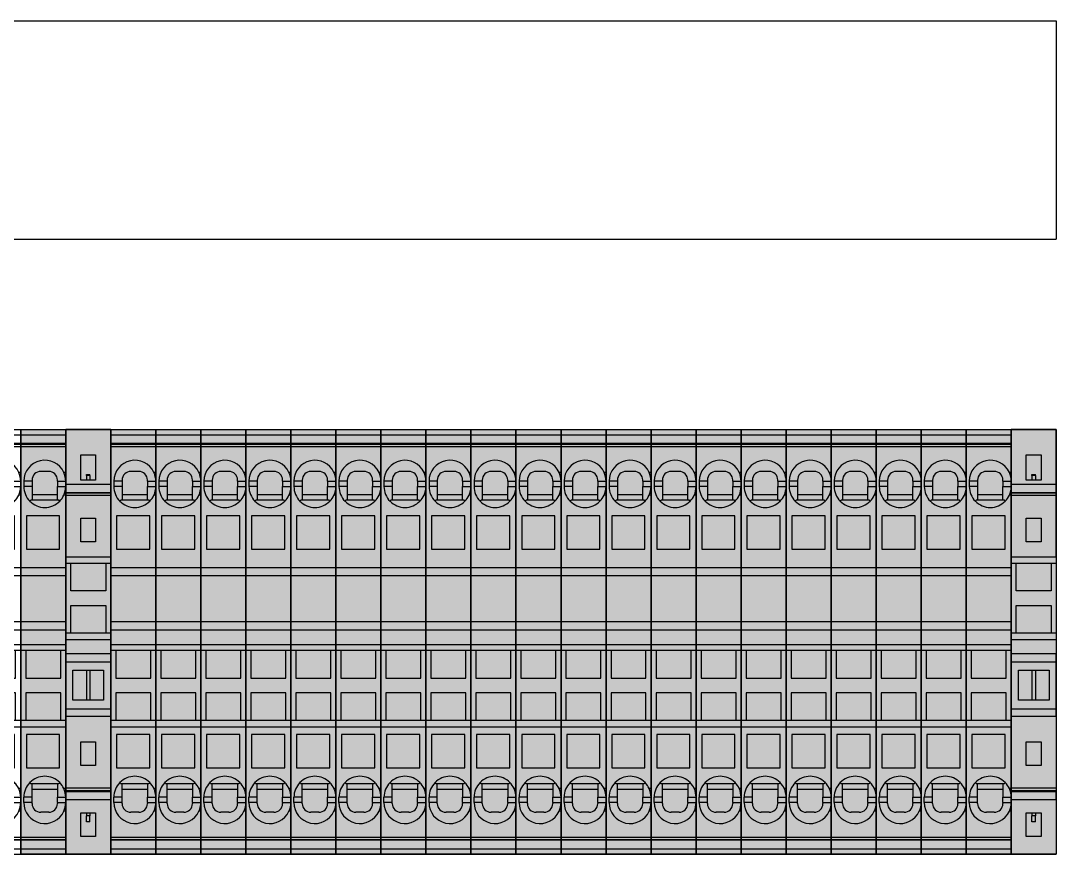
# Model space of a CAD drawing. Extents: x -20 to 2016, y -5898 to 916.
# Drawn here: x 896.3 to 1014.7, y -80.3 to 15.1 of the extents above; entities that cross this region are included whole.
import ezdxf

# ---------------------------------------------------------------- set-up
doc = ezdxf.new("R2010")
doc.units = 0
doc.layers.add('SYMS', color=7, linetype='Continuous')

# ---------------------------------------------------------------- blocks, each defined once
blk = doc.blocks.new('ST_2_5-select__2', base_point=(-161.48, 74.58))
at = {"color": 7, "linetype": 'Continuous'}
for p, q in [((-161.48, 79.73), (-161.48, 74.58)), ((-160.84, 79.73), (-161.48, 79.73)), ((-160.84, 79.73), (-160.84, 74.58)), ((-159.88, 79.73), (-160.84, 79.73)), ((-159.88, 74.58), (-159.88, 79.73)), ((-159.78, 79.73), (-159.88, 79.73)), ((-159.78, 79.73), (-159.78, 74.58)), ((-159.52, 79.73), (-159.78, 79.73)), ((-159.52, 79.73), (-159.52, 74.58)), ((-146.9, 79.73), (-159.52, 79.73)), ((-155.56, 79.38), (-154.96, 79.38)), ((-146.9, 79.73), (-146.9, 74.58)), ((-146.18, 79.73), (-146.9, 79.73)), ((-138.18, 79.73), (-146.18, 79.73)), ((-146.18, 79.16), (-146.18, 79.73)), ((-137.47, 79.73), (-138.18, 79.73)), ((-138.18, 79.16), (-138.18, 79.73)), ((-137.47, 79.73), (-137.47, 74.58)), ((-135.79, 79.73), (-137.47, 79.73)), ((-135.79, 79.73), (-135.79, 74.58)), ((-134.87, 79.73), (-135.79, 79.73)), ((-134.87, 79.73), (-134.87, 74.58)), ((-129.6, 79.73), (-134.87, 79.73)), ((-129.6, 79.73), (-129.6, 74.58)), ((-128.67, 79.73), (-129.6, 79.73)), ((-128.67, 79.73), (-128.67, 74.58)), ((-114.84, 79.73), (-128.67, 79.73)), ((-118.81, 79.38), (-119.41, 79.38)), ((-114.84, 79.73), (-114.84, 74.58)), ((-114.59, 79.73), (-114.84, 79.73)), ((-114.59, 79.73), (-114.59, 74.58)), ((-114.49, 79.73), (-114.59, 79.73)), ((-114.49, 74.58), (-114.49, 79.73)), ((-113.52, 79.73), (-114.49, 79.73)), ((-113.52, 79.73), (-113.52, 74.58)), ((-112.88, 79.73), (-113.52, 79.73)), ((-112.88, 79.73), (-112.88, 74.58)), ((-155.68, 78.43), (-155.56, 78.43)), ((-155.56, 78.43), (-154.96, 78.43)), ((-154.96, 78.43), (-154.03, 78.43)), ((-154.03, 78.43), (-154.03, 75.53)), ((-154.03, 78.43), (-153.41, 78.43)), ((-153.41, 78.43), (-153.41, 78.58)), ((-153.41, 75.53), (-153.41, 78.43)), ((-151.58, 79.08), (-151.58, 75.28)), ((-147.78, 79.08), (-151.58, 79.08)), ((-147.78, 75.28), (-147.78, 79.08)), ((-146.18, 75.16), (-146.18, 79.16)), ((-143.03, 79.16), (-146.18, 79.16)), ((-143.03, 75.16), (-143.03, 79.16)), ((-141.33, 79.16), (-141.33, 75.16)), ((-138.18, 79.16), (-141.33, 79.16)), ((-138.18, 75.16), (-138.18, 79.16)), ((-122.78, 79.08), (-126.58, 79.08)), ((-126.58, 79.08), (-126.58, 75.28)), ((-122.78, 75.28), (-122.78, 79.08)), ((-120.96, 78.43), (-120.96, 78.58)), ((-120.96, 75.53), (-120.96, 78.43)), ((-120.33, 78.43), (-120.96, 78.43)), ((-120.33, 78.43), (-120.33, 75.53)), ((-119.41, 78.43), (-120.33, 78.43)), ((-118.81, 78.43), (-119.41, 78.43)), ((-118.68, 78.43), (-118.81, 78.43)), ((-156.68, 76.53), (-156.68, 77.43)), ((-117.68, 76.53), (-117.68, 77.43)), ((-156.56, 74.58), (-156.56, 74.8)), ((-155.56, 75.53), (-155.68, 75.53)), ((-155.56, 75.53), (-154.96, 75.53)), ((-154.03, 75.53), (-154.96, 75.53)), ((-153.41, 75.53), (-154.03, 75.53)), ((-153.96, 74.58), (-153.96, 74.8)), ((-153.41, 75.38), (-153.41, 75.53)), ((-151.58, 75.28), (-147.78, 75.28)), ((-146.18, 74.58), (-146.18, 75.16)), ((-146.18, 75.16), (-143.03, 75.16)), ((-141.33, 75.16), (-138.18, 75.16)), ((-138.18, 74.58), (-138.18, 75.16)), ((-126.58, 75.28), (-122.78, 75.28)), ((-120.96, 75.38), (-120.96, 75.53)), ((-120.96, 75.53), (-120.33, 75.53)), ((-120.41, 74.58), (-120.41, 74.8)), ((-120.33, 75.53), (-119.41, 75.53)), ((-118.81, 75.53), (-119.41, 75.53)), ((-118.81, 75.53), (-118.68, 75.53)), ((-117.81, 74.58), (-117.81, 74.8)), ((-160.84, 74.58), (-161.48, 74.58)), ((-159.88, 74.58), (-160.84, 74.58)), ((-159.88, 74.58), (-159.78, 74.58)), ((-159.78, 74.58), (-159.52, 74.58)), ((-156.56, 74.58), (-159.52, 74.58)), ((-156.56, 74.58), (-155.56, 74.58)), ((-154.96, 74.58), (-155.56, 74.58)), ((-154.96, 74.58), (-153.96, 74.58)), ((-146.9, 74.58), (-153.96, 74.58)), ((-146.18, 74.58), (-146.9, 74.58)), ((-138.18, 74.58), (-146.18, 74.58)), ((-137.47, 74.58), (-138.18, 74.58)), ((-135.79, 74.58), (-137.47, 74.58)), ((-135.79, 74.58), (-134.87, 74.58)), ((-129.6, 74.58), (-134.87, 74.58)), ((-129.6, 74.58), (-128.67, 74.58)), ((-128.67, 74.58), (-120.41, 74.58)), ((-120.41, 74.58), (-119.41, 74.58)), ((-119.41, 74.58), (-118.81, 74.58)), ((-117.81, 74.58), (-118.81, 74.58)), ((-117.81, 74.58), (-114.84, 74.58)), ((-114.59, 74.58), (-114.84, 74.58)), ((-114.49, 74.58), (-114.59, 74.58)), ((-113.52, 74.58), (-114.49, 74.58)), ((-113.52, 74.58), (-112.88, 74.58))]:
    blk.add_line(p, q, dxfattribs=at)
at = {"color": 2, "linetype": 'Continuous'}
for p, q in [((-155.56, 78.43), (-155.56, 79.38)), ((-154.96, 78.43), (-154.96, 79.38)), ((-119.41, 78.43), (-119.41, 79.38)), ((-118.81, 78.43), (-118.81, 79.38)), ((-155.56, 75.53), (-155.56, 74.58)), ((-154.96, 75.53), (-154.96, 74.58)), ((-119.41, 75.53), (-119.41, 74.58)), ((-118.81, 75.53), (-118.81, 74.58))]:
    blk.add_line(p, q, dxfattribs=at)
at = {"color": 7, "linetype": 'Continuous'}
for centre, radius, start, end in [((-155.56, 76.98), 2.4, 90, 245.3757), ((-154.96, 76.98), 2.4, 45.3088, 90), ((-119.41, 76.98), 2.4, 90, 134.6912), ((-118.81, 76.98), 2.4, 294.6243, 90), ((-155.68, 77.43), 1, 90, 180), ((-154.96, 76.98), 2.4, 314.6912, 45.3088), ((-119.41, 76.98), 2.4, 134.6912, 225.3088), ((-118.68, 77.43), 1, 360, 90), ((-155.68, 76.53), 1, 180, 270), ((-118.68, 76.53), 1, 270, 360), ((-155.56, 76.98), 2.4, 245.3757, 270), ((-154.96, 76.98), 2.4, 270, 294.6243), ((-154.96, 76.98), 2.4, 294.6243, 314.6912), ((-119.41, 76.98), 2.4, 225.3088, 245.3757), ((-119.41, 76.98), 2.4, 245.3757, 270), ((-118.81, 76.98), 2.4, 270, 294.6243)]:
    blk.add_arc(centre, radius, start, end, dxfattribs=at)
for points in [[(-153.27, 78.69), (-153.31, 78.66), (-153.34, 78.63), (-153.37, 78.61), (-153.41, 78.58)], [(-121.1, 78.69), (-121.06, 78.66), (-121.03, 78.63), (-120.99, 78.61), (-120.96, 78.58)], [(-153.27, 75.27), (-153.31, 75.3), (-153.34, 75.33), (-153.37, 75.35), (-153.41, 75.38)], [(-121.1, 75.27), (-121.06, 75.3), (-121.03, 75.33), (-120.99, 75.35), (-120.96, 75.38)]]:
    blk.add_spline(points, degree=3, dxfattribs=at)
blk = doc.blocks.new('clipfix_35_5-select__2', base_point=(-147.55, 71.31))
at = {"color": 7, "linetype": 'Continuous'}
for p, q in [((-147.55, 76.46), (-147.55, 71.31)), ((-141.28, 76.46), (-147.55, 76.46)), ((-141.28, 71.31), (-141.28, 76.46)), ((-140.34, 76.46), (-141.28, 76.46)), ((-140.34, 71.31), (-140.34, 76.46)), ((-140.24, 76.46), (-140.34, 76.46)), ((-140.24, 76.46), (-140.24, 71.31)), ((-139.99, 76.46), (-140.24, 76.46)), ((-139.99, 76.46), (-139.99, 71.31)), ((-132.97, 76.46), (-139.99, 76.46)), ((-132.97, 76.46), (-132.25, 76.46)), ((-132.97, 71.31), (-132.97, 76.46)), ((-132.25, 75.88), (-132.25, 76.46)), ((-132.25, 76.46), (-124.25, 76.46)), ((-132.25, 71.88), (-132.25, 75.88)), ((-132.25, 75.88), (-129.1, 75.88)), ((-129.1, 75.88), (-129.1, 71.88)), ((-127.4, 75.88), (-124.25, 75.88)), ((-127.4, 71.88), (-127.4, 75.88)), ((-124.25, 76.46), (-124.25, 75.88)), ((-124.25, 76.46), (-123.53, 76.46)), ((-124.25, 75.88), (-124.25, 71.88)), ((-123.53, 76.46), (-121.86, 76.46)), ((-123.53, 71.31), (-123.53, 76.46)), ((-120.93, 76.46), (-121.86, 76.46)), ((-121.86, 76.46), (-121.86, 71.31)), ((-115.56, 76.46), (-120.93, 76.46)), ((-120.93, 76.46), (-120.93, 71.31)), ((-115.56, 76.46), (-115.56, 71.31)), ((-114.74, 76.46), (-115.56, 76.46)), ((-114.74, 71.31), (-114.74, 76.46)), ((-114.74, 76.46), (-106.51, 76.46)), ((-106.51, 76.46), (-106.51, 71.31)), ((-106.51, 76.46), (-106.25, 76.46)), ((-106.25, 71.31), (-106.25, 76.46)), ((-106.25, 76.46), (-106.15, 76.46)), ((-105.21, 76.46), (-106.15, 76.46)), ((-106.15, 71.31), (-106.15, 76.46)), ((-105.21, 76.46), (-98.95, 76.46)), ((-105.21, 71.31), (-105.21, 76.46)), ((-98.95, 71.31), (-98.95, 76.46)), ((-144.65, 73.03), (-144.65, 74.73)), ((-144.65, 74.73), (-141.75, 74.73)), ((-141.75, 74.73), (-141.75, 74.08)), ((-137.4, 74.73), (-134.7, 74.73)), ((-137.4, 73.03), (-137.4, 74.73)), ((-134.7, 74.73), (-134.7, 73.03)), ((-120.02, 75.63), (-116.57, 75.63)), ((-120.02, 74.08), (-120.02, 75.63)), ((-116.57, 75.63), (-116.57, 74.08)), ((-111.8, 74.73), (-109.1, 74.73)), ((-111.8, 73.03), (-111.8, 74.73)), ((-109.1, 74.73), (-109.1, 73.03)), ((-103.7, 74.08), (-103.7, 74.73)), ((-103.7, 74.73), (-101, 74.73)), ((-101, 74.73), (-101, 73.03)), ((-142.26, 74.08), (-142.39, 74.08)), ((-142.39, 73.68), (-142.39, 74.08)), ((-142.26, 73.68), (-142.39, 73.68)), ((-142.26, 74.08), (-142.26, 73.68)), ((-142.26, 74.08), (-141.75, 74.08)), ((-142.26, 73.68), (-141.75, 73.68)), ((-141.75, 74.08), (-141.75, 73.68)), ((-141.75, 73.68), (-141.75, 73.03)), ((-120.02, 74.08), (-116.57, 74.08)), ((-120.02, 73.68), (-120.02, 74.08)), ((-120.02, 73.68), (-116.57, 73.68)), ((-120.02, 72.13), (-120.02, 73.68)), ((-116.57, 74.08), (-116.57, 73.68)), ((-116.57, 73.68), (-116.57, 72.13)), ((-103.7, 73.68), (-103.7, 74.08)), ((-103.7, 74.08), (-103.36, 74.08)), ((-103.7, 73.68), (-103.36, 73.68)), ((-103.7, 73.03), (-103.7, 73.68)), ((-103.36, 74.08), (-103.36, 73.68)), ((-102.66, 74.08), (-103.36, 74.08)), ((-102.66, 73.68), (-103.36, 73.68)), ((-102.66, 74.08), (-102.66, 73.68)), ((-141.75, 73.03), (-144.65, 73.03)), ((-134.7, 73.03), (-137.4, 73.03)), ((-109.1, 73.03), (-111.8, 73.03)), ((-101, 73.03), (-103.7, 73.03)), ((-141.28, 71.31), (-147.55, 71.31)), ((-140.34, 71.31), (-141.28, 71.31)), ((-140.24, 71.31), (-140.34, 71.31)), ((-139.99, 71.31), (-140.24, 71.31)), ((-132.97, 71.31), (-139.99, 71.31)), ((-132.97, 71.31), (-132.25, 71.31)), ((-129.1, 71.88), (-132.25, 71.88)), ((-132.25, 71.31), (-132.25, 71.88)), ((-132.25, 71.31), (-124.25, 71.31)), ((-124.25, 71.88), (-127.4, 71.88)), ((-124.25, 71.88), (-124.25, 71.31)), ((-124.25, 71.31), (-123.53, 71.31)), ((-123.53, 71.31), (-121.86, 71.31)), ((-121.86, 71.31), (-120.93, 71.31)), ((-120.93, 71.31), (-115.56, 71.31)), ((-116.57, 72.13), (-120.02, 72.13)), ((-115.56, 71.31), (-114.74, 71.31)), ((-114.74, 71.31), (-106.51, 71.31)), ((-106.51, 71.31), (-106.25, 71.31)), ((-106.25, 71.31), (-106.15, 71.31)), ((-105.21, 71.31), (-106.15, 71.31)), ((-105.21, 71.31), (-98.95, 71.31))]:
    blk.add_line(p, q, dxfattribs=at)

msp = doc.modelspace()

# ---------------------------------------------------------------- hatches: boundary and pattern name
at = {"layer": 'SYMS', "true_color": 0x636466}
h = msp.add_hatch(color=251, dxfattribs=at)
h.dxf.hatch_style = 1
h.paths.add_polyline_path([(896.255, -80.251), (901.405, -80.251), (901.405, -31.651), (896.255, -31.651)])
h = msp.add_hatch(color=251, dxfattribs=at)
h.dxf.hatch_style = 1
h.paths.add_polyline_path([(906.555, -31.651), (901.405, -31.651), (901.405, -80.251), (906.555, -80.251)])
h = msp.add_hatch(color=251, dxfattribs=at)
h.dxf.hatch_style = 1
h.paths.add_polyline_path([(906.555, -80.251), (911.705, -80.251), (911.705, -31.651), (906.555, -31.651)])
h = msp.add_hatch(color=251, dxfattribs=at)
h.dxf.hatch_style = 1
h.paths.add_polyline_path([(911.705, -80.251), (916.855, -80.251), (916.855, -31.651), (911.705, -31.651)])
h = msp.add_hatch(color=251, dxfattribs=at)
h.dxf.hatch_style = 1
h.paths.add_polyline_path([(916.855, -80.251), (922.005, -80.251), (922.005, -31.651), (916.855, -31.651)])
h = msp.add_hatch(color=251, dxfattribs=at)
h.dxf.hatch_style = 1
h.paths.add_polyline_path([(922.005, -80.251), (927.155, -80.251), (927.155, -31.651), (922.005, -31.651)])
h = msp.add_hatch(color=251, dxfattribs=at)
h.dxf.hatch_style = 1
h.paths.add_polyline_path([(927.155, -80.251), (932.305, -80.251), (932.305, -31.651), (927.155, -31.651)])
h = msp.add_hatch(color=251, dxfattribs=at)
h.dxf.hatch_style = 1
h.paths.add_polyline_path([(932.305, -80.251), (937.455, -80.251), (937.455, -31.651), (932.305, -31.651)])
h = msp.add_hatch(color=251, dxfattribs=at)
h.dxf.hatch_style = 1
h.paths.add_polyline_path([(937.455, -80.251), (942.605, -80.251), (942.605, -31.651), (937.455, -31.651)])
h = msp.add_hatch(color=251, dxfattribs=at)
h.dxf.hatch_style = 1
h.paths.add_polyline_path([(942.605, -80.251), (947.755, -80.251), (947.755, -31.651), (942.605, -31.651)])
h = msp.add_hatch(color=251, dxfattribs=at)
h.dxf.hatch_style = 1
h.paths.add_polyline_path([(947.755, -80.251), (952.905, -80.251), (952.905, -31.651), (947.755, -31.651)])
h = msp.add_hatch(color=251, dxfattribs=at)
h.dxf.hatch_style = 1
h.paths.add_polyline_path([(952.905, -80.251), (958.055, -80.251), (958.055, -31.651), (952.905, -31.651)])
h = msp.add_hatch(color=251, dxfattribs=at)
h.dxf.hatch_style = 1
h.paths.add_polyline_path([(958.055, -80.251), (963.205, -80.251), (963.205, -31.651), (958.055, -31.651)])
h = msp.add_hatch(color=251, dxfattribs=at)
h.dxf.hatch_style = 1
h.paths.add_polyline_path([(963.205, -80.251), (968.355, -80.251), (968.355, -31.651), (963.205, -31.651)])
h = msp.add_hatch(color=251, dxfattribs=at)
h.dxf.hatch_style = 1
h.paths.add_polyline_path([(968.355, -80.251), (973.505, -80.251), (973.505, -31.651), (968.355, -31.651)])
h = msp.add_hatch(color=251, dxfattribs=at)
h.dxf.hatch_style = 1
h.paths.add_polyline_path([(973.505, -80.251), (978.655, -80.251), (978.655, -31.651), (973.505, -31.651)])
h = msp.add_hatch(color=251, dxfattribs=at)
h.dxf.hatch_style = 1
h.paths.add_polyline_path([(978.655, -80.251), (983.805, -80.251), (983.805, -31.651), (978.655, -31.651)])
h = msp.add_hatch(color=251, dxfattribs=at)
h.dxf.hatch_style = 1
h.paths.add_polyline_path([(983.805, -80.251), (988.955, -80.251), (988.955, -31.651), (983.805, -31.651)])
h = msp.add_hatch(color=251, dxfattribs=at)
h.dxf.hatch_style = 1
h.paths.add_polyline_path([(988.955, -80.251), (994.105, -80.251), (994.105, -31.651), (988.955, -31.651)])
h = msp.add_hatch(color=251, dxfattribs=at)
h.dxf.hatch_style = 1
h.paths.add_polyline_path([(994.105, -80.251), (999.255, -80.251), (999.255, -31.651), (994.105, -31.651)])
h = msp.add_hatch(color=251, dxfattribs=at)
h.dxf.hatch_style = 1
h.paths.add_polyline_path([(999.255, -80.251), (1004.405, -80.251), (1004.405, -31.651), (999.255, -31.651)])
h = msp.add_hatch(color=251, dxfattribs=at)
h.dxf.hatch_style = 1
h.paths.add_polyline_path([(1004.405, -80.251), (1009.555, -80.251), (1009.555, -31.651), (1004.405, -31.651)])
h = msp.add_hatch(color=251, dxfattribs=at)
h.dxf.hatch_style = 1
h.paths.add_polyline_path([(1014.705, -31.651), (1009.555, -31.651), (1009.555, -80.251), (1014.705, -80.251)])

# ---------------------------------------------------------------- linework, layer by layer
at = {"layer": 'SYMS'}
for p, q in [((746.905, 15.092), (1014.705, 15.092)), ((1014.705, 15.092), (1014.705, -9.908)), ((746.905, -9.908), (1014.705, -9.908))]:
    msp.add_line(p, q, dxfattribs=at)
for points in [[(896.255, -31.651), (901.405, -31.651), (901.405, -80.251), (896.255, -80.251)], [(901.405, -31.651), (906.555, -31.651), (906.555, -80.251), (901.405, -80.251)], [(906.555, -31.651), (911.705, -31.651), (911.705, -80.251), (906.555, -80.251)], [(911.705, -31.651), (916.855, -31.651), (916.855, -80.251), (911.705, -80.251)], [(916.855, -31.651), (922.005, -31.651), (922.005, -80.251), (916.855, -80.251)], [(922.005, -31.651), (927.155, -31.651), (927.155, -80.251), (922.005, -80.251)], [(927.155, -31.651), (932.305, -31.651), (932.305, -80.251), (927.155, -80.251)], [(932.305, -31.651), (937.455, -31.651), (937.455, -80.251), (932.305, -80.251)], [(937.455, -31.651), (942.605, -31.651), (942.605, -80.251), (937.455, -80.251)], [(942.605, -31.651), (947.755, -31.651), (947.755, -80.251), (942.605, -80.251)], [(947.755, -31.651), (952.905, -31.651), (952.905, -80.251), (947.755, -80.251)], [(952.905, -31.651), (958.055, -31.651), (958.055, -80.251), (952.905, -80.251)], [(958.055, -31.651), (963.205, -31.651), (963.205, -80.251), (958.055, -80.251)], [(963.205, -31.651), (968.355, -31.651), (968.355, -80.251), (963.205, -80.251)], [(968.355, -31.651), (973.505, -31.651), (973.505, -80.251), (968.355, -80.251)], [(973.505, -31.651), (978.655, -31.651), (978.655, -80.251), (973.505, -80.251)], [(978.655, -31.651), (983.805, -31.651), (983.805, -80.251), (978.655, -80.251)], [(983.805, -31.651), (988.955, -31.651), (988.955, -80.251), (983.805, -80.251)], [(988.955, -31.651), (994.105, -31.651), (994.105, -80.251), (988.955, -80.251)], [(994.105, -31.651), (999.255, -31.651), (999.255, -80.251), (994.105, -80.251)], [(999.255, -31.651), (1004.405, -31.651), (1004.405, -80.251), (999.255, -80.251)], [(1004.405, -31.651), (1009.555, -31.651), (1009.555, -80.251), (1004.405, -80.251)], [(1009.555, -31.651), (1014.705, -31.651), (1014.705, -80.251), (1009.555, -80.251)]]:
    msp.add_lwpolyline(points, close=True, dxfattribs=at)

# ---------------------------------------------------------------- block references
for name, p, rotation in [('ST_2_5-select__2', (896.255, -80.251), 90), ('ST_2_5-select__2', (901.405, -80.251), 90), ('clipfix_35_5-select__2', (901.405, -31.651), 270), ('ST_2_5-select__2', (911.705, -80.251), 90), ('ST_2_5-select__2', (916.855, -80.251), 90), ('ST_2_5-select__2', (922.005, -80.251), 90), ('ST_2_5-select__2', (927.155, -80.251), 90), ('ST_2_5-select__2', (932.305, -80.251), 90), ('ST_2_5-select__2', (937.455, -80.251), 90), ('ST_2_5-select__2', (942.605, -80.251), 90), ('ST_2_5-select__2', (947.755, -80.251), 90), ('ST_2_5-select__2', (952.905, -80.251), 90), ('ST_2_5-select__2', (958.055, -80.251), 90), ('ST_2_5-select__2', (963.205, -80.251), 90), ('ST_2_5-select__2', (968.355, -80.251), 90), ('ST_2_5-select__2', (973.505, -80.251), 90), ('ST_2_5-select__2', (978.655, -80.251), 90), ('ST_2_5-select__2', (983.805, -80.251), 90), ('ST_2_5-select__2', (988.955, -80.251), 90), ('ST_2_5-select__2', (994.105, -80.251), 90), ('ST_2_5-select__2', (999.255, -80.251), 90), ('ST_2_5-select__2', (1004.405, -80.251), 90), ('ST_2_5-select__2', (1009.555, -80.251), 90), ('clipfix_35_5-select__2', (1009.555, -31.651), 270)]:
    msp.add_blockref(name, p, dxfattribs=dict(rotation=rotation))

doc.saveas('drawing.dxf')
